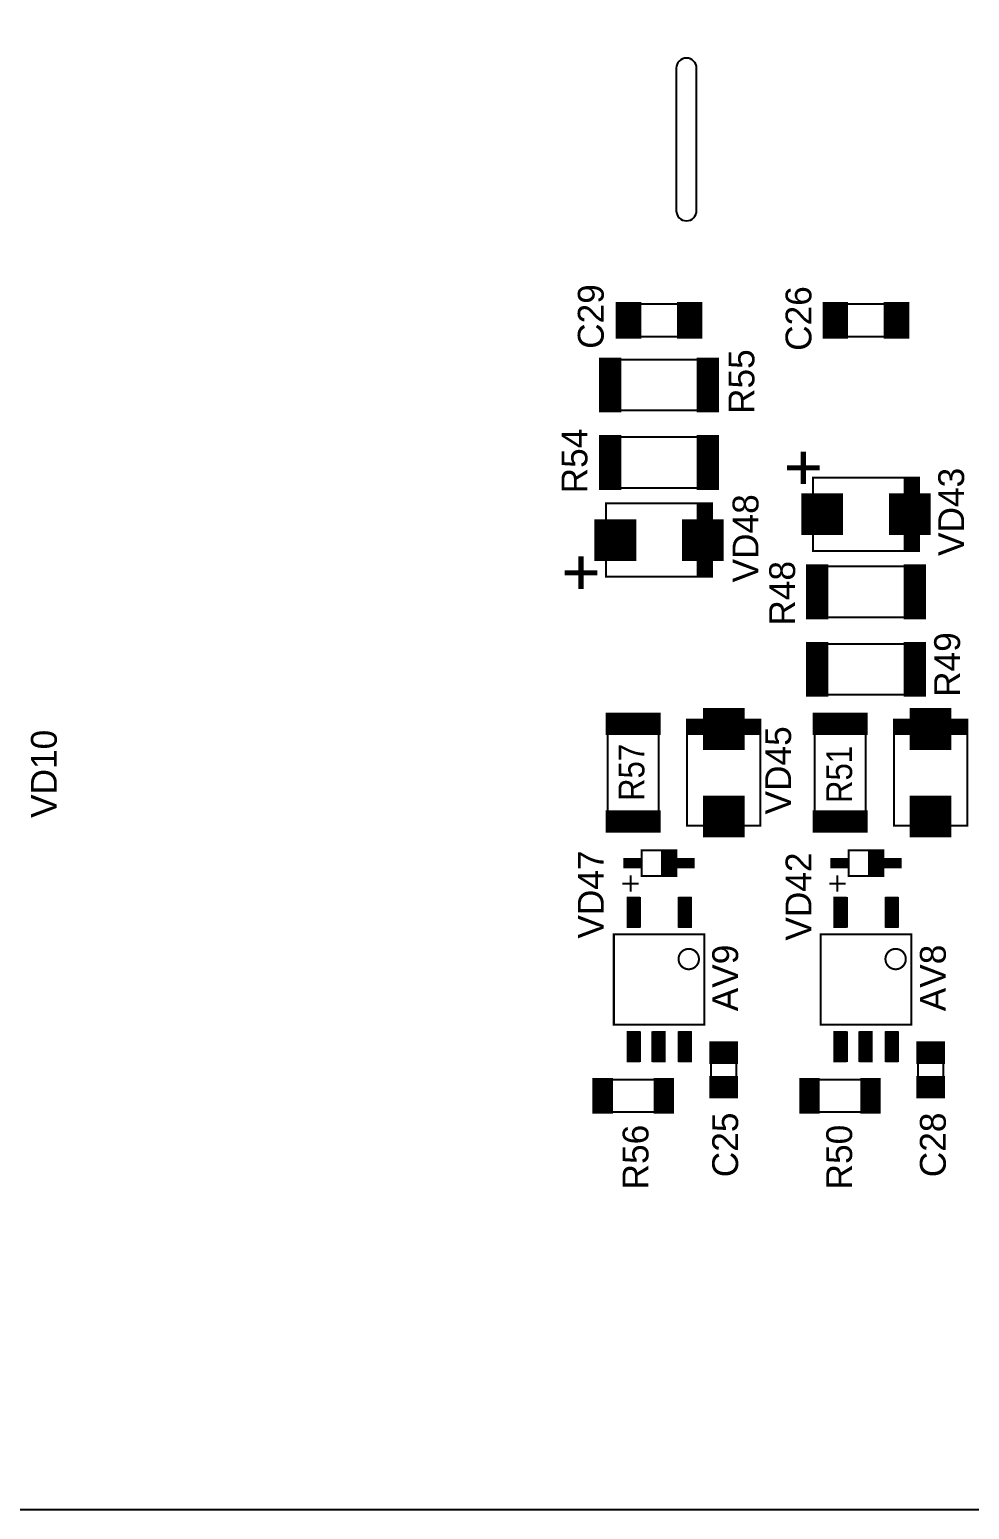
# Model space of a CAD drawing. Extents: x 25 to 880, y 8 to 306.
# Drawn here: x 670 to 727.7, y 131.4 to 222.3 of the extents above; entities that cross this region are included whole.
import ezdxf
from ezdxf.enums import TextEntityAlignment as Align

# ---------------------------------------------------------------- set-up
doc = ezdxf.new("R2010")
doc.units = 0
doc.header["$MEASUREMENT"] = 0
for name, color, linetype in [('BOARD', 7, 'Continuous'), ('BOT', 7, 'Continuous'), ('BOT_ASY', 7, 'Continuous')]:
    doc.layers.add(name, color=color, linetype=linetype)

msp = doc.modelspace()

# ---------------------------------------------------------------- linework, layer by layer
at = {"layer": 'BOARD'}
msp.add_lwpolyline([(541.2, 131.4125), (832.3475, 131.4125), (832.3475, 260), (541.2, 260)], close=True, dxfattribs=at)
msp.add_lwpolyline([(710.9862, 211.1763), (710.9862, 219.9263, 0.414214), (710.3612, 220.5513, 0.414214), (709.7362, 219.9263), (709.7362, 211.1763, 0.414214), (710.3612, 210.5513, 0.414214)], format="xyb", close=True, dxfattribs=at)
at = {"layer": 'BOT', "const_width": 0.125}
for points in [[(706.0875, 203.375), (707.525, 203.375), (707.525, 205.5), (706.0875, 205.5)], [(709.8375, 203.375), (711.275, 203.375), (711.275, 205.5), (709.8375, 205.5)], [(718.7875, 203.375), (720.225, 203.375), (720.225, 205.5), (718.7875, 205.5)], [(722.5375, 203.375), (723.975, 203.375), (723.975, 205.5), (722.5375, 205.5)], [(705.0562, 198.8437), (706.3062, 198.8437), (706.3062, 202.0937), (705.0562, 202.0937)], [(711.0562, 198.8437), (712.3062, 198.8437), (712.3062, 202.0937), (711.0562, 202.0937)], [(705.0562, 194.0813), (706.3062, 194.0813), (706.3062, 197.3313), (705.0562, 197.3313)], [(711.0562, 194.0813), (712.3062, 194.0813), (712.3062, 197.3313), (711.0562, 197.3313)], [(717.475, 191.3125), (719.9125, 191.3125), (719.9125, 193.75), (717.475, 193.75)], [(722.85, 191.3125), (725.2875, 191.3125), (725.2875, 193.75), (722.85, 193.75)], [(704.775, 189.725), (707.2125, 189.725), (707.2125, 192.1625), (704.775, 192.1625)], [(710.15, 189.725), (712.5875, 189.725), (712.5875, 192.1625), (710.15, 192.1625)], [(717.7562, 186.1437), (719.0062, 186.1437), (719.0062, 189.3938), (717.7562, 189.3938)], [(723.7562, 186.1437), (725.0062, 186.1437), (725.0062, 189.3938), (723.7562, 189.3938)], [(717.7562, 181.3812), (719.0062, 181.3812), (719.0062, 184.6312), (717.7562, 184.6312)], [(723.7562, 181.3812), (725.0062, 181.3812), (725.0062, 184.6312), (723.7562, 184.6312)], [(705.4687, 179.0312), (708.7187, 179.0312), (708.7187, 180.2812), (705.4687, 180.2812)], [(711.4312, 178.125), (713.8687, 178.125), (713.8687, 180.5625), (711.4312, 180.5625)], [(718.1687, 179.0312), (721.4187, 179.0312), (721.4187, 180.2812), (718.1687, 180.2812)], [(724.1312, 178.125), (726.5687, 178.125), (726.5687, 180.5625), (724.1312, 180.5625)], [(711.4312, 172.75), (713.8687, 172.75), (713.8687, 175.1875), (711.4312, 175.1875)], [(724.1312, 172.75), (726.5687, 172.75), (726.5687, 175.1875), (724.1312, 175.1875)], [(705.4687, 173.0312), (708.7187, 173.0312), (708.7187, 174.2812), (705.4687, 174.2812)], [(718.1687, 173.0312), (721.4187, 173.0312), (721.4187, 174.2812), (718.1687, 174.2812)], [(706.5562, 170.85), (707.5562, 170.85), (707.5562, 171.35), (706.5562, 171.35)], [(709.8062, 170.85), (710.8062, 170.85), (710.8062, 171.35), (709.8062, 171.35)], [(719.2562, 170.85), (720.2562, 170.85), (720.2562, 171.35), (719.2562, 171.35)], [(722.5062, 170.85), (723.5062, 170.85), (723.5062, 171.35), (722.5062, 171.35)], [(706.75, 167.175), (707.4375, 167.175), (707.4375, 168.9875), (706.75, 168.9875)], [(709.925, 167.175), (710.6125, 167.175), (710.6125, 168.9875), (709.925, 168.9875)], [(719.45, 167.175), (720.1375, 167.175), (720.1375, 168.9875), (719.45, 168.9875)], [(722.625, 167.175), (723.3125, 167.175), (723.3125, 168.9875), (722.625, 168.9875)], [(706.75, 158.925), (707.4375, 158.925), (707.4375, 160.7375), (706.75, 160.7375)], [(708.3375, 158.925), (709.025, 158.925), (709.025, 160.7375), (708.3375, 160.7375)], [(709.925, 158.925), (710.6125, 158.925), (710.6125, 160.7375), (709.925, 160.7375)], [(711.8375, 158.8375), (713.4625, 158.8375), (713.4625, 160.0875), (711.8375, 160.0875)], [(719.45, 158.925), (720.1375, 158.925), (720.1375, 160.7375), (719.45, 160.7375)], [(721.0375, 158.925), (721.725, 158.925), (721.725, 160.7375), (721.0375, 160.7375)], [(722.625, 158.925), (723.3125, 158.925), (723.3125, 160.7375), (722.625, 160.7375)], [(724.5375, 158.8375), (726.1625, 158.8375), (726.1625, 160.0875), (724.5375, 160.0875)], [(704.6562, 155.7812), (705.7812, 155.7812), (705.7812, 157.8437), (704.6562, 157.8437)], [(708.4062, 155.7812), (709.5312, 155.7812), (709.5312, 157.8437), (708.4062, 157.8437)], [(711.8375, 156.7125), (713.4625, 156.7125), (713.4625, 157.9625), (711.8375, 157.9625)], [(717.3562, 155.7812), (718.4812, 155.7812), (718.4812, 157.8437), (717.3562, 157.8437)], [(721.1062, 155.7812), (722.2312, 155.7812), (722.2312, 157.8437), (721.1062, 157.8437)], [(724.5375, 156.7125), (726.1625, 156.7125), (726.1625, 157.9625), (724.5375, 157.9625)]]:
    msp.add_lwpolyline(points, close=True, dxfattribs=at)
for points in [[(706.175, 203.375), (706.175, 205.5)], [(706.3, 203.375), (706.3, 205.5)], [(706.425, 203.375), (706.425, 205.5)], [(706.55, 203.375), (706.55, 205.5)], [(706.675, 203.375), (706.675, 205.5)], [(706.8, 203.375), (706.8, 205.5)], [(706.925, 203.375), (706.925, 205.5)], [(707.05, 203.375), (707.05, 205.5)], [(707.175, 203.375), (707.175, 205.5)], [(707.3, 203.375), (707.3, 205.5)], [(707.425, 203.375), (707.425, 205.5)], [(709.925, 203.375), (709.925, 205.5)], [(710.05, 203.375), (710.05, 205.5)], [(710.175, 203.375), (710.175, 205.5)], [(710.3, 203.375), (710.3, 205.5)], [(710.425, 203.375), (710.425, 205.5)], [(710.55, 203.375), (710.55, 205.5)], [(710.675, 203.375), (710.675, 205.5)], [(710.8, 203.375), (710.8, 205.5)], [(710.925, 203.375), (710.925, 205.5)], [(711.05, 203.375), (711.05, 205.5)], [(711.175, 203.375), (711.175, 205.5)], [(718.8, 203.375), (718.8, 205.5)], [(718.925, 203.375), (718.925, 205.5)], [(719.05, 203.375), (719.05, 205.5)], [(719.175, 203.375), (719.175, 205.5)], [(719.3, 203.375), (719.3, 205.5)], [(719.425, 203.375), (719.425, 205.5)], [(719.55, 203.375), (719.55, 205.5)], [(719.675, 203.375), (719.675, 205.5)], [(719.8, 203.375), (719.8, 205.5)], [(719.925, 203.375), (719.925, 205.5)], [(720.05, 203.375), (720.05, 205.5)], [(720.175, 203.375), (720.175, 205.5)], [(722.55, 203.375), (722.55, 205.5)], [(722.675, 203.375), (722.675, 205.5)], [(722.8, 203.375), (722.8, 205.5)], [(722.925, 203.375), (722.925, 205.5)], [(723.05, 203.375), (723.05, 205.5)], [(723.175, 203.375), (723.175, 205.5)], [(723.3, 203.375), (723.3, 205.5)], [(723.425, 203.375), (723.425, 205.5)], [(723.55, 203.375), (723.55, 205.5)], [(723.675, 203.375), (723.675, 205.5)], [(723.8, 203.375), (723.8, 205.5)], [(723.925, 203.375), (723.925, 205.5)], [(705.175, 198.8437), (705.175, 202.0937)], [(705.3, 198.8437), (705.3, 202.0937)], [(705.425, 198.8437), (705.425, 202.0937)], [(705.55, 198.8437), (705.55, 202.0937)], [(705.675, 198.8437), (705.675, 202.0937)], [(705.8, 198.8437), (705.8, 202.0937)], [(705.925, 198.8437), (705.925, 202.0937)], [(706.05, 198.8437), (706.05, 202.0937)], [(706.175, 198.8437), (706.175, 202.0937)], [(706.3, 198.8437), (706.3, 202.0937)], [(711.175, 198.8437), (711.175, 202.0937)], [(711.3, 198.8437), (711.3, 202.0937)], [(711.425, 198.8437), (711.425, 202.0937)], [(711.55, 198.8437), (711.55, 202.0937)], [(711.675, 198.8437), (711.675, 202.0937)], [(711.8, 198.8437), (711.8, 202.0937)], [(711.925, 198.8437), (711.925, 202.0937)], [(712.05, 198.8437), (712.05, 202.0937)], [(712.175, 198.8437), (712.175, 202.0937)], [(712.3, 198.8437), (712.3, 202.0937)], [(705.175, 194.0813), (705.175, 197.3313)], [(705.3, 194.0813), (705.3, 197.3313)], [(705.425, 194.0813), (705.425, 197.3313)], [(705.55, 194.0813), (705.55, 197.3313)], [(705.675, 194.0813), (705.675, 197.3313)], [(705.8, 194.0813), (705.8, 197.3313)], [(705.925, 194.0813), (705.925, 197.3313)], [(706.05, 194.0813), (706.05, 197.3313)], [(706.175, 194.0813), (706.175, 197.3313)], [(706.3, 194.0813), (706.3, 197.3313)], [(711.175, 194.0813), (711.175, 197.3313)], [(711.3, 194.0813), (711.3, 197.3313)], [(711.425, 194.0813), (711.425, 197.3313)], [(711.55, 194.0813), (711.55, 197.3313)], [(711.675, 194.0813), (711.675, 197.3313)], [(711.8, 194.0813), (711.8, 197.3313)], [(711.925, 194.0813), (711.925, 197.3313)], [(712.05, 194.0813), (712.05, 197.3313)], [(712.175, 194.0813), (712.175, 197.3313)], [(712.3, 194.0813), (712.3, 197.3313)], [(717.55, 191.3125), (717.55, 193.75)], [(717.675, 191.3125), (717.675, 193.75)], [(717.8, 191.3125), (717.8, 193.75)], [(717.925, 191.3125), (717.925, 193.75)], [(718.05, 191.3125), (718.05, 193.75)], [(718.175, 191.3125), (718.175, 193.75)], [(718.3, 191.3125), (718.3, 193.75)], [(718.425, 191.3125), (718.425, 193.75)], [(718.55, 191.3125), (718.55, 193.75)], [(718.675, 191.3125), (718.675, 193.75)], [(718.8, 191.3125), (718.8, 193.75)], [(718.925, 191.3125), (718.925, 193.75)], [(719.05, 191.3125), (719.05, 193.75)], [(719.175, 191.3125), (719.175, 193.75)], [(719.3, 191.3125), (719.3, 193.75)], [(719.425, 191.3125), (719.425, 193.75)], [(719.55, 191.3125), (719.55, 193.75)], [(719.675, 191.3125), (719.675, 193.75)], [(719.8, 191.3125), (719.8, 193.75)], [(722.925, 191.3125), (722.925, 193.75)], [(723.05, 191.3125), (723.05, 193.75)], [(723.175, 191.3125), (723.175, 193.75)], [(723.3, 191.3125), (723.3, 193.75)], [(723.425, 191.3125), (723.425, 193.75)], [(723.55, 191.3125), (723.55, 193.75)], [(723.675, 191.3125), (723.675, 193.75)], [(723.8, 191.3125), (723.8, 193.75)], [(723.925, 191.3125), (723.925, 193.75)], [(724.05, 191.3125), (724.05, 193.75)], [(724.175, 191.3125), (724.175, 193.75)], [(724.3, 191.3125), (724.3, 193.75)], [(724.425, 191.3125), (724.425, 193.75)], [(724.55, 191.3125), (724.55, 193.75)], [(724.675, 191.3125), (724.675, 193.75)], [(724.8, 191.3125), (724.8, 193.75)], [(724.925, 191.3125), (724.925, 193.75)], [(725.05, 191.3125), (725.05, 193.75)], [(725.175, 191.3125), (725.175, 193.75)], [(704.8, 189.725), (704.8, 192.1625)], [(704.925, 189.725), (704.925, 192.1625)], [(705.05, 189.725), (705.05, 192.1625)], [(705.175, 189.725), (705.175, 192.1625)], [(705.3, 189.725), (705.3, 192.1625)], [(705.425, 189.725), (705.425, 192.1625)], [(705.55, 189.725), (705.55, 192.1625)], [(705.675, 189.725), (705.675, 192.1625)], [(705.8, 189.725), (705.8, 192.1625)], [(705.925, 189.725), (705.925, 192.1625)], [(706.05, 189.725), (706.05, 192.1625)], [(706.175, 189.725), (706.175, 192.1625)], [(706.3, 189.725), (706.3, 192.1625)], [(706.425, 189.725), (706.425, 192.1625)], [(706.55, 189.725), (706.55, 192.1625)], [(706.675, 189.725), (706.675, 192.1625)], [(706.8, 189.725), (706.8, 192.1625)], [(706.925, 189.725), (706.925, 192.1625)], [(707.05, 189.725), (707.05, 192.1625)], [(707.175, 189.725), (707.175, 192.1625)], [(710.175, 189.725), (710.175, 192.1625)], [(710.3, 189.725), (710.3, 192.1625)], [(710.425, 189.725), (710.425, 192.1625)], [(710.55, 189.725), (710.55, 192.1625)], [(710.675, 189.725), (710.675, 192.1625)], [(710.8, 189.725), (710.8, 192.1625)], [(710.925, 189.725), (710.925, 192.1625)], [(711.05, 189.725), (711.05, 192.1625)], [(711.175, 189.725), (711.175, 192.1625)], [(711.3, 189.725), (711.3, 192.1625)], [(711.425, 189.725), (711.425, 192.1625)], [(711.55, 189.725), (711.55, 192.1625)], [(711.675, 189.725), (711.675, 192.1625)], [(711.8, 189.725), (711.8, 192.1625)], [(711.925, 189.725), (711.925, 192.1625)], [(712.05, 189.725), (712.05, 192.1625)], [(712.175, 189.725), (712.175, 192.1625)], [(712.3, 189.725), (712.3, 192.1625)], [(712.425, 189.725), (712.425, 192.1625)], [(712.55, 189.725), (712.55, 192.1625)], [(717.8, 186.1437), (717.8, 189.3938)], [(717.925, 186.1437), (717.925, 189.3938)], [(718.05, 186.1437), (718.05, 189.3938)], [(718.175, 186.1437), (718.175, 189.3938)], [(718.3, 186.1437), (718.3, 189.3938)], [(718.425, 186.1437), (718.425, 189.3938)], [(718.55, 186.1437), (718.55, 189.3938)], [(718.675, 186.1437), (718.675, 189.3938)], [(718.8, 186.1437), (718.8, 189.3938)], [(718.925, 186.1437), (718.925, 189.3938)], [(723.8, 186.1437), (723.8, 189.3938)], [(723.925, 186.1437), (723.925, 189.3938)], [(724.05, 186.1437), (724.05, 189.3938)], [(724.175, 186.1437), (724.175, 189.3938)], [(724.3, 186.1437), (724.3, 189.3938)], [(724.425, 186.1437), (724.425, 189.3938)], [(724.55, 186.1437), (724.55, 189.3938)], [(724.675, 186.1437), (724.675, 189.3938)], [(724.8, 186.1437), (724.8, 189.3938)], [(724.925, 186.1437), (724.925, 189.3938)], [(717.8, 181.3812), (717.8, 184.6312)], [(717.925, 181.3812), (717.925, 184.6312)], [(718.05, 181.3812), (718.05, 184.6312)], [(718.175, 181.3812), (718.175, 184.6312)], [(718.3, 181.3812), (718.3, 184.6312)], [(718.425, 181.3812), (718.425, 184.6312)], [(718.55, 181.3812), (718.55, 184.6312)], [(718.675, 181.3812), (718.675, 184.6312)], [(718.8, 181.3812), (718.8, 184.6312)], [(718.925, 181.3812), (718.925, 184.6312)], [(723.8, 181.3812), (723.8, 184.6312)], [(723.925, 181.3812), (723.925, 184.6312)], [(724.05, 181.3812), (724.05, 184.6312)], [(724.175, 181.3812), (724.175, 184.6312)], [(724.3, 181.3812), (724.3, 184.6312)], [(724.425, 181.3812), (724.425, 184.6312)], [(724.55, 181.3812), (724.55, 184.6312)], [(724.675, 181.3812), (724.675, 184.6312)], [(724.8, 181.3812), (724.8, 184.6312)], [(724.925, 181.3812), (724.925, 184.6312)], [(705.55, 179.0312), (705.55, 180.2812)], [(705.675, 179.0312), (705.675, 180.2812)], [(705.8, 179.0312), (705.8, 180.2812)], [(705.925, 179.0312), (705.925, 180.2812)], [(706.05, 179.0312), (706.05, 180.2812)], [(706.175, 179.0312), (706.175, 180.2812)], [(706.3, 179.0312), (706.3, 180.2812)], [(706.425, 179.0312), (706.425, 180.2812)], [(706.55, 179.0312), (706.55, 180.2812)], [(706.675, 179.0312), (706.675, 180.2812)], [(706.8, 179.0312), (706.8, 180.2812)], [(706.925, 179.0312), (706.925, 180.2812)], [(707.05, 179.0312), (707.05, 180.2812)], [(707.175, 179.0312), (707.175, 180.2812)], [(707.3, 179.0312), (707.3, 180.2812)], [(707.425, 179.0312), (707.425, 180.2812)], [(707.55, 179.0312), (707.55, 180.2812)], [(707.675, 179.0312), (707.675, 180.2812)], [(707.8, 179.0312), (707.8, 180.2812)], [(707.925, 179.0312), (707.925, 180.2812)], [(708.05, 179.0312), (708.05, 180.2812)], [(708.175, 179.0312), (708.175, 180.2812)], [(708.3, 179.0312), (708.3, 180.2812)], [(708.425, 179.0312), (708.425, 180.2812)], [(708.55, 179.0312), (708.55, 180.2812)], [(708.675, 179.0312), (708.675, 180.2812)], [(711.55, 178.125), (711.55, 180.5625)], [(711.675, 178.125), (711.675, 180.5625)], [(711.8, 178.125), (711.8, 180.5625)], [(711.925, 178.125), (711.925, 180.5625)], [(712.05, 178.125), (712.05, 180.5625)], [(712.175, 178.125), (712.175, 180.5625)], [(712.3, 178.125), (712.3, 180.5625)], [(712.425, 178.125), (712.425, 180.5625)], [(712.55, 178.125), (712.55, 180.5625)], [(712.675, 178.125), (712.675, 180.5625)], [(712.8, 178.125), (712.8, 180.5625)], [(712.925, 178.125), (712.925, 180.5625)], [(713.05, 178.125), (713.05, 180.5625)], [(713.175, 178.125), (713.175, 180.5625)], [(713.3, 178.125), (713.3, 180.5625)], [(713.425, 178.125), (713.425, 180.5625)], [(713.55, 178.125), (713.55, 180.5625)], [(713.675, 178.125), (713.675, 180.5625)], [(713.8, 178.125), (713.8, 180.5625)], [(718.175, 179.0312), (718.175, 180.2812)], [(718.3, 179.0312), (718.3, 180.2812)], [(718.425, 179.0312), (718.425, 180.2812)], [(718.55, 179.0312), (718.55, 180.2812)], [(718.675, 179.0312), (718.675, 180.2812)], [(718.8, 179.0312), (718.8, 180.2812)], [(718.925, 179.0312), (718.925, 180.2812)], [(719.05, 179.0312), (719.05, 180.2812)], [(719.175, 179.0312), (719.175, 180.2812)], [(719.3, 179.0312), (719.3, 180.2812)], [(719.425, 179.0312), (719.425, 180.2812)], [(719.55, 179.0312), (719.55, 180.2812)], [(719.675, 179.0312), (719.675, 180.2812)], [(719.8, 179.0312), (719.8, 180.2812)], [(719.925, 179.0312), (719.925, 180.2812)], [(720.05, 179.0312), (720.05, 180.2812)], [(720.175, 179.0312), (720.175, 180.2812)], [(720.3, 179.0312), (720.3, 180.2812)], [(720.425, 179.0312), (720.425, 180.2812)], [(720.55, 179.0312), (720.55, 180.2812)], [(720.675, 179.0312), (720.675, 180.2812)], [(720.8, 179.0312), (720.8, 180.2812)], [(720.925, 179.0312), (720.925, 180.2812)], [(721.05, 179.0312), (721.05, 180.2812)], [(721.175, 179.0312), (721.175, 180.2812)], [(721.3, 179.0312), (721.3, 180.2812)], [(724.175, 178.125), (724.175, 180.5625)], [(724.3, 178.125), (724.3, 180.5625)], [(724.425, 178.125), (724.425, 180.5625)], [(724.55, 178.125), (724.55, 180.5625)], [(724.675, 178.125), (724.675, 180.5625)], [(724.8, 178.125), (724.8, 180.5625)], [(724.925, 178.125), (724.925, 180.5625)], [(725.05, 178.125), (725.05, 180.5625)], [(725.175, 178.125), (725.175, 180.5625)], [(725.3, 178.125), (725.3, 180.5625)], [(725.425, 178.125), (725.425, 180.5625)], [(725.55, 178.125), (725.55, 180.5625)], [(725.675, 178.125), (725.675, 180.5625)], [(725.8, 178.125), (725.8, 180.5625)], [(725.925, 178.125), (725.925, 180.5625)], [(726.05, 178.125), (726.05, 180.5625)], [(726.175, 178.125), (726.175, 180.5625)], [(726.3, 178.125), (726.3, 180.5625)], [(726.425, 178.125), (726.425, 180.5625)], [(726.55, 178.125), (726.55, 180.5625)], [(711.55, 172.75), (711.55, 175.1875)], [(711.675, 172.75), (711.675, 175.1875)], [(711.8, 172.75), (711.8, 175.1875)], [(711.925, 172.75), (711.925, 175.1875)], [(712.05, 172.75), (712.05, 175.1875)], [(712.175, 172.75), (712.175, 175.1875)], [(712.3, 172.75), (712.3, 175.1875)], [(712.425, 172.75), (712.425, 175.1875)], [(712.55, 172.75), (712.55, 175.1875)], [(712.675, 172.75), (712.675, 175.1875)], [(712.8, 172.75), (712.8, 175.1875)], [(712.925, 172.75), (712.925, 175.1875)], [(713.05, 172.75), (713.05, 175.1875)], [(713.175, 172.75), (713.175, 175.1875)], [(713.3, 172.75), (713.3, 175.1875)], [(713.425, 172.75), (713.425, 175.1875)], [(713.55, 172.75), (713.55, 175.1875)], [(713.675, 172.75), (713.675, 175.1875)], [(713.8, 172.75), (713.8, 175.1875)], [(724.175, 172.75), (724.175, 175.1875)], [(724.3, 172.75), (724.3, 175.1875)], [(724.425, 172.75), (724.425, 175.1875)], [(724.55, 172.75), (724.55, 175.1875)], [(724.675, 172.75), (724.675, 175.1875)], [(724.8, 172.75), (724.8, 175.1875)], [(724.925, 172.75), (724.925, 175.1875)], [(725.05, 172.75), (725.05, 175.1875)], [(725.175, 172.75), (725.175, 175.1875)], [(725.3, 172.75), (725.3, 175.1875)], [(725.425, 172.75), (725.425, 175.1875)], [(725.55, 172.75), (725.55, 175.1875)], [(725.675, 172.75), (725.675, 175.1875)], [(725.8, 172.75), (725.8, 175.1875)], [(725.925, 172.75), (725.925, 175.1875)], [(726.05, 172.75), (726.05, 175.1875)], [(726.175, 172.75), (726.175, 175.1875)], [(726.3, 172.75), (726.3, 175.1875)], [(726.425, 172.75), (726.425, 175.1875)], [(726.55, 172.75), (726.55, 175.1875)], [(705.55, 173.0312), (705.55, 174.2812)], [(705.675, 173.0312), (705.675, 174.2812)], [(705.8, 173.0312), (705.8, 174.2812)], [(705.925, 173.0312), (705.925, 174.2812)], [(706.05, 173.0312), (706.05, 174.2812)], [(706.175, 173.0312), (706.175, 174.2812)], [(706.3, 173.0312), (706.3, 174.2812)], [(706.425, 173.0312), (706.425, 174.2812)], [(706.55, 173.0312), (706.55, 174.2812)], [(706.675, 173.0312), (706.675, 174.2812)], [(706.8, 173.0312), (706.8, 174.2812)], [(706.925, 173.0312), (706.925, 174.2812)], [(707.05, 173.0312), (707.05, 174.2812)], [(707.175, 173.0312), (707.175, 174.2812)], [(707.3, 173.0312), (707.3, 174.2812)], [(707.425, 173.0312), (707.425, 174.2812)], [(707.55, 173.0312), (707.55, 174.2812)], [(707.675, 173.0312), (707.675, 174.2812)], [(707.8, 173.0312), (707.8, 174.2812)], [(707.925, 173.0312), (707.925, 174.2812)], [(708.05, 173.0312), (708.05, 174.2812)], [(708.175, 173.0312), (708.175, 174.2812)], [(708.3, 173.0312), (708.3, 174.2812)], [(708.425, 173.0312), (708.425, 174.2812)], [(708.55, 173.0312), (708.55, 174.2812)], [(708.675, 173.0312), (708.675, 174.2812)], [(718.175, 173.0312), (718.175, 174.2812)], [(718.3, 173.0312), (718.3, 174.2812)], [(718.425, 173.0312), (718.425, 174.2812)], [(718.55, 173.0312), (718.55, 174.2812)], [(718.675, 173.0312), (718.675, 174.2812)], [(718.8, 173.0312), (718.8, 174.2812)], [(718.925, 173.0312), (718.925, 174.2812)], [(719.05, 173.0312), (719.05, 174.2812)], [(719.175, 173.0312), (719.175, 174.2812)], [(719.3, 173.0312), (719.3, 174.2812)], [(719.425, 173.0312), (719.425, 174.2812)], [(719.55, 173.0312), (719.55, 174.2812)], [(719.675, 173.0312), (719.675, 174.2812)], [(719.8, 173.0312), (719.8, 174.2812)], [(719.925, 173.0312), (719.925, 174.2812)], [(720.05, 173.0312), (720.05, 174.2812)], [(720.175, 173.0312), (720.175, 174.2812)], [(720.3, 173.0312), (720.3, 174.2812)], [(720.425, 173.0312), (720.425, 174.2812)], [(720.55, 173.0312), (720.55, 174.2812)], [(720.675, 173.0312), (720.675, 174.2812)], [(720.8, 173.0312), (720.8, 174.2812)], [(720.925, 173.0312), (720.925, 174.2812)], [(721.05, 173.0312), (721.05, 174.2812)], [(721.175, 173.0312), (721.175, 174.2812)], [(721.3, 173.0312), (721.3, 174.2812)], [(706.675, 170.85), (706.675, 171.35)], [(706.8, 170.85), (706.8, 171.35)], [(706.925, 170.85), (706.925, 171.35)], [(707.05, 170.85), (707.05, 171.35)], [(707.175, 170.85), (707.175, 171.35)], [(707.3, 170.85), (707.3, 171.35)], [(707.425, 170.85), (707.425, 171.35)], [(707.55, 170.85), (707.55, 171.35)], [(709.925, 170.85), (709.925, 171.35)], [(710.05, 170.85), (710.05, 171.35)], [(710.175, 170.85), (710.175, 171.35)], [(710.3, 170.85), (710.3, 171.35)], [(710.425, 170.85), (710.425, 171.35)], [(710.55, 170.85), (710.55, 171.35)], [(710.675, 170.85), (710.675, 171.35)], [(710.8, 170.85), (710.8, 171.35)], [(719.3, 170.85), (719.3, 171.35)], [(719.425, 170.85), (719.425, 171.35)], [(719.55, 170.85), (719.55, 171.35)], [(719.675, 170.85), (719.675, 171.35)], [(719.8, 170.85), (719.8, 171.35)], [(719.925, 170.85), (719.925, 171.35)], [(720.05, 170.85), (720.05, 171.35)], [(720.175, 170.85), (720.175, 171.35)], [(722.55, 170.85), (722.55, 171.35)], [(722.675, 170.85), (722.675, 171.35)], [(722.8, 170.85), (722.8, 171.35)], [(722.925, 170.85), (722.925, 171.35)], [(723.05, 170.85), (723.05, 171.35)], [(723.175, 170.85), (723.175, 171.35)], [(723.3, 170.85), (723.3, 171.35)], [(723.425, 170.85), (723.425, 171.35)], [(706.8, 167.175), (706.8, 168.9875)], [(706.925, 167.175), (706.925, 168.9875)], [(707.05, 167.175), (707.05, 168.9875)], [(707.175, 167.175), (707.175, 168.9875)], [(707.3, 167.175), (707.3, 168.9875)], [(707.425, 167.175), (707.425, 168.9875)], [(709.925, 167.175), (709.925, 168.9875)], [(710.05, 167.175), (710.05, 168.9875)], [(710.175, 167.175), (710.175, 168.9875)], [(710.3, 167.175), (710.3, 168.9875)], [(710.425, 167.175), (710.425, 168.9875)], [(710.55, 167.175), (710.55, 168.9875)], [(719.55, 167.175), (719.55, 168.9875)], [(719.675, 167.175), (719.675, 168.9875)], [(719.8, 167.175), (719.8, 168.9875)], [(719.925, 167.175), (719.925, 168.9875)], [(720.05, 167.175), (720.05, 168.9875)], [(722.675, 167.175), (722.675, 168.9875)], [(722.8, 167.175), (722.8, 168.9875)], [(722.925, 167.175), (722.925, 168.9875)], [(723.05, 167.175), (723.05, 168.9875)], [(723.175, 167.175), (723.175, 168.9875)], [(723.3, 167.175), (723.3, 168.9875)], [(706.8, 158.925), (706.8, 160.7375)], [(706.925, 158.925), (706.925, 160.7375)], [(707.05, 158.925), (707.05, 160.7375)], [(707.175, 158.925), (707.175, 160.7375)], [(707.3, 158.925), (707.3, 160.7375)], [(707.425, 158.925), (707.425, 160.7375)], [(708.425, 158.925), (708.425, 160.7375)], [(708.55, 158.925), (708.55, 160.7375)], [(708.675, 158.925), (708.675, 160.7375)], [(708.8, 158.925), (708.8, 160.7375)], [(708.925, 158.925), (708.925, 160.7375)], [(709.925, 158.925), (709.925, 160.7375)], [(710.05, 158.925), (710.05, 160.7375)], [(710.175, 158.925), (710.175, 160.7375)], [(710.3, 158.925), (710.3, 160.7375)], [(710.425, 158.925), (710.425, 160.7375)], [(710.55, 158.925), (710.55, 160.7375)], [(711.925, 158.8375), (711.925, 160.0875)], [(712.05, 158.8375), (712.05, 160.0875)], [(712.175, 158.8375), (712.175, 160.0875)], [(712.3, 158.8375), (712.3, 160.0875)], [(712.425, 158.8375), (712.425, 160.0875)], [(712.55, 158.8375), (712.55, 160.0875)], [(712.675, 158.8375), (712.675, 160.0875)], [(712.8, 158.8375), (712.8, 160.0875)], [(712.925, 158.8375), (712.925, 160.0875)], [(713.05, 158.8375), (713.05, 160.0875)], [(713.175, 158.8375), (713.175, 160.0875)], [(713.3, 158.8375), (713.3, 160.0875)], [(713.425, 158.8375), (713.425, 160.0875)], [(719.55, 158.925), (719.55, 160.7375)], [(719.675, 158.925), (719.675, 160.7375)], [(719.8, 158.925), (719.8, 160.7375)], [(719.925, 158.925), (719.925, 160.7375)], [(720.05, 158.925), (720.05, 160.7375)], [(721.05, 158.925), (721.05, 160.7375)], [(721.175, 158.925), (721.175, 160.7375)], [(721.3, 158.925), (721.3, 160.7375)], [(721.425, 158.925), (721.425, 160.7375)], [(721.55, 158.925), (721.55, 160.7375)], [(721.675, 158.925), (721.675, 160.7375)], [(722.675, 158.925), (722.675, 160.7375)], [(722.8, 158.925), (722.8, 160.7375)], [(722.925, 158.925), (722.925, 160.7375)], [(723.05, 158.925), (723.05, 160.7375)], [(723.175, 158.925), (723.175, 160.7375)], [(723.3, 158.925), (723.3, 160.7375)], [(724.55, 158.8375), (724.55, 160.0875)], [(724.675, 158.8375), (724.675, 160.0875)], [(724.8, 158.8375), (724.8, 160.0875)], [(724.925, 158.8375), (724.925, 160.0875)], [(725.05, 158.8375), (725.05, 160.0875)], [(725.175, 158.8375), (725.175, 160.0875)], [(725.3, 158.8375), (725.3, 160.0875)], [(725.425, 158.8375), (725.425, 160.0875)], [(725.55, 158.8375), (725.55, 160.0875)], [(725.675, 158.8375), (725.675, 160.0875)], [(725.8, 158.8375), (725.8, 160.0875)], [(725.925, 158.8375), (725.925, 160.0875)], [(726.05, 158.8375), (726.05, 160.0875)], [(704.675, 155.7812), (704.675, 157.8437)], [(704.8, 155.7812), (704.8, 157.8437)], [(704.925, 155.7812), (704.925, 157.8437)], [(705.05, 155.7812), (705.05, 157.8437)], [(705.175, 155.7812), (705.175, 157.8437)], [(705.3, 155.7812), (705.3, 157.8437)], [(705.425, 155.7812), (705.425, 157.8437)], [(705.55, 155.7812), (705.55, 157.8437)], [(705.675, 155.7812), (705.675, 157.8437)], [(708.425, 155.7812), (708.425, 157.8437)], [(708.55, 155.7812), (708.55, 157.8437)], [(708.675, 155.7812), (708.675, 157.8437)], [(708.8, 155.7812), (708.8, 157.8437)], [(708.925, 155.7812), (708.925, 157.8437)], [(709.05, 155.7812), (709.05, 157.8437)], [(709.175, 155.7812), (709.175, 157.8437)], [(709.3, 155.7812), (709.3, 157.8437)], [(709.425, 155.7812), (709.425, 157.8437)], [(711.925, 156.7125), (711.925, 157.9625)], [(712.05, 156.7125), (712.05, 157.9625)], [(712.175, 156.7125), (712.175, 157.9625)], [(712.3, 156.7125), (712.3, 157.9625)], [(712.425, 156.7125), (712.425, 157.9625)], [(712.55, 156.7125), (712.55, 157.9625)], [(712.675, 156.7125), (712.675, 157.9625)], [(712.8, 156.7125), (712.8, 157.9625)], [(712.925, 156.7125), (712.925, 157.9625)], [(713.05, 156.7125), (713.05, 157.9625)], [(713.175, 156.7125), (713.175, 157.9625)], [(713.3, 156.7125), (713.3, 157.9625)], [(713.425, 156.7125), (713.425, 157.9625)], [(717.425, 155.7812), (717.425, 157.8437)], [(717.55, 155.7812), (717.55, 157.8437)], [(717.675, 155.7812), (717.675, 157.8437)], [(717.8, 155.7812), (717.8, 157.8437)], [(717.925, 155.7812), (717.925, 157.8437)], [(718.05, 155.7812), (718.05, 157.8437)], [(718.175, 155.7812), (718.175, 157.8437)], [(718.3, 155.7812), (718.3, 157.8437)], [(718.425, 155.7812), (718.425, 157.8437)], [(721.175, 155.7812), (721.175, 157.8437)], [(721.3, 155.7812), (721.3, 157.8437)], [(721.425, 155.7812), (721.425, 157.8437)], [(721.55, 155.7812), (721.55, 157.8437)], [(721.675, 155.7812), (721.675, 157.8437)], [(721.8, 155.7812), (721.8, 157.8437)], [(721.925, 155.7812), (721.925, 157.8437)], [(722.05, 155.7812), (722.05, 157.8437)], [(722.175, 155.7812), (722.175, 157.8437)], [(724.55, 156.7125), (724.55, 157.9625)], [(724.675, 156.7125), (724.675, 157.9625)], [(724.8, 156.7125), (724.8, 157.9625)], [(724.925, 156.7125), (724.925, 157.9625)], [(725.05, 156.7125), (725.05, 157.9625)], [(725.175, 156.7125), (725.175, 157.9625)], [(725.3, 156.7125), (725.3, 157.9625)], [(725.425, 156.7125), (725.425, 157.9625)], [(725.55, 156.7125), (725.55, 157.9625)], [(725.675, 156.7125), (725.675, 157.9625)], [(725.8, 156.7125), (725.8, 157.9625)], [(725.925, 156.7125), (725.925, 157.9625)], [(726.05, 156.7125), (726.05, 157.9625)]]:
    msp.add_lwpolyline(points, dxfattribs=at)
at = {"layer": 'BOT_ASY', "const_width": 0.125}
for points in [[(710.6812, 205.4375), (710.6812, 203.4375), (706.6812, 203.4375), (706.6812, 205.4375)], [(723.3812, 205.4375), (723.3812, 203.4375), (719.3812, 203.4375), (719.3812, 205.4375)], [(705.5562, 198.9062), (705.5562, 202.0312), (711.8062, 202.0312), (711.8062, 198.9062)], [(705.5562, 194.1438), (705.5562, 197.2688), (711.8062, 197.2688), (711.8062, 194.1438)], [(724.6312, 194.7837), (724.6312, 190.2787), (718.1312, 190.2787), (718.1312, 194.7837)], [(711.9312, 193.1962), (711.9312, 188.6912), (705.4312, 188.6912), (705.4312, 193.1962)], [(718.2562, 186.2062), (718.2562, 189.3312), (724.5062, 189.3312), (724.5062, 186.2062)], [(718.2562, 181.4437), (718.2562, 184.5687), (724.5062, 184.5687), (724.5062, 181.4437)], [(710.3975, 179.9062), (714.9025, 179.9062), (714.9025, 173.4062), (710.3975, 173.4062)], [(723.0975, 179.9062), (727.6025, 179.9062), (727.6025, 173.4062), (723.0975, 173.4062)], [(708.6562, 173.5312), (705.5312, 173.5312), (705.5312, 179.7812), (708.6562, 179.7812)], [(721.3562, 173.5312), (718.2312, 173.5312), (718.2312, 179.7812), (721.3562, 179.7812)], [(709.7437, 171.8812), (709.7437, 170.3187), (707.6187, 170.3187), (707.6187, 171.8812)], [(722.4437, 171.8812), (722.4437, 170.3187), (720.3187, 170.3187), (720.3187, 171.8812)], [(707.5187, 168.9562), (707.5187, 167.2063), (706.7687, 167.2063), (706.7687, 168.9562)], [(710.6437, 168.9562), (710.6437, 167.2063), (709.8937, 167.2063), (709.8937, 168.9562)], [(720.2187, 168.9562), (720.2187, 167.2063), (719.4687, 167.2063), (719.4687, 168.9562)], [(723.3437, 168.9562), (723.3437, 167.2063), (722.5937, 167.2063), (722.5937, 168.9562)], [(711.4587, 166.7337), (711.4587, 161.1787), (705.9037, 161.1787), (705.9037, 166.7337)], [(724.1587, 166.7337), (724.1587, 161.1787), (718.6037, 161.1787), (718.6037, 166.7337)], [(707.5187, 160.7063), (707.5187, 158.9562), (706.7687, 158.9562), (706.7687, 160.7063)], [(709.0187, 160.7063), (709.0187, 158.9562), (708.2687, 158.9562), (708.2687, 160.7063)], [(710.6437, 160.7063), (710.6437, 158.9562), (709.8937, 158.9562), (709.8937, 160.7063)], [(720.2187, 160.7063), (720.2187, 158.9562), (719.4687, 158.9562), (719.4687, 160.7063)], [(721.7187, 160.7063), (721.7187, 158.9562), (720.9687, 158.9562), (720.9687, 160.7063)], [(723.3437, 160.7063), (723.3437, 158.9562), (722.5937, 158.9562), (722.5937, 160.7063)], [(711.8687, 159.65), (713.4312, 159.65), (713.4312, 157.15), (711.8687, 157.15)], [(724.5687, 159.65), (726.1312, 159.65), (726.1312, 157.15), (724.5687, 157.15)], [(705.1562, 155.8125), (705.1562, 157.8125), (709.0312, 157.8125), (709.0312, 155.8125)], [(717.8562, 155.8125), (717.8562, 157.8125), (721.7312, 157.8125), (721.7312, 155.8125)]]:
    msp.add_lwpolyline(points, close=True, dxfattribs=at)
at = {"layer": 'BOT_ASY'}
for points, const_width in [([(717.5386, 196.3799), (717.5386, 194.3799)], 0.3125), ([(718.5386, 195.3799), (716.5386, 195.3799)], 0.3125), ([(723.7562, 194.7837), (723.7562, 190.2787)], 0.125), ([(723.8812, 194.7837), (723.8812, 190.2787)], 0.125), ([(724.0062, 194.7837), (724.0062, 190.2787)], 0.125), ([(724.1312, 194.7837), (724.1312, 190.2787)], 0.125), ([(724.2562, 194.7837), (724.2562, 190.2787)], 0.125), ([(724.3812, 194.7837), (724.3812, 190.2787)], 0.125), ([(724.5062, 194.7837), (724.5062, 190.2787)], 0.125), ([(711.0562, 193.1962), (711.0562, 188.6912)], 0.125), ([(711.1812, 193.1962), (711.1812, 188.6912)], 0.125), ([(711.3062, 193.1962), (711.3062, 188.6912)], 0.125), ([(711.4312, 193.1962), (711.4312, 188.6912)], 0.125), ([(711.5562, 193.1962), (711.5562, 188.6912)], 0.125), ([(711.6812, 193.1962), (711.6812, 188.6912)], 0.125), ([(711.8062, 193.1962), (711.8062, 188.6912)], 0.125), ([(703.8878, 189.9381), (703.8878, 187.9381)], 0.3125), ([(704.8878, 188.9381), (702.8878, 188.9381)], 0.3125), ([(710.3975, 179.7812), (714.9025, 179.7812)], 0.125), ([(710.3975, 179.6562), (714.9025, 179.6562)], 0.125), ([(710.3975, 179.5312), (714.9025, 179.5312)], 0.125), ([(710.3975, 179.4062), (714.9025, 179.4062)], 0.125), ([(710.3975, 179.2812), (714.9025, 179.2812)], 0.125), ([(710.3975, 179.1562), (714.9025, 179.1562)], 0.125), ([(710.3975, 179.0312), (714.9025, 179.0312)], 0.125), ([(723.0975, 179.7812), (727.6025, 179.7812)], 0.125), ([(723.0975, 179.6562), (727.6025, 179.6562)], 0.125), ([(723.0975, 179.5312), (727.6025, 179.5312)], 0.125), ([(723.0975, 179.4062), (727.6025, 179.4062)], 0.125), ([(723.0975, 179.2812), (727.6025, 179.2812)], 0.125), ([(723.0975, 179.1562), (727.6025, 179.1562)], 0.125), ([(723.0975, 179.0312), (727.6025, 179.0312)], 0.125), ([(708.8687, 171.8812), (708.8687, 170.3187)], 0.125), ([(708.9937, 171.8812), (708.9937, 170.3187)], 0.125), ([(709.1187, 171.8812), (709.1187, 170.3187)], 0.125), ([(709.2437, 171.8812), (709.2437, 170.3187)], 0.125), ([(709.3687, 171.8812), (709.3687, 170.3187)], 0.125), ([(709.4937, 171.8812), (709.4937, 170.3187)], 0.125), ([(709.6187, 171.8812), (709.6187, 170.3187)], 0.125), ([(721.5687, 171.8812), (721.5687, 170.3187)], 0.125), ([(721.6937, 171.8812), (721.6937, 170.3187)], 0.125), ([(721.8187, 171.8812), (721.8187, 170.3187)], 0.125), ([(721.9437, 171.8812), (721.9437, 170.3187)], 0.125), ([(722.0687, 171.8812), (722.0687, 170.3187)], 0.125), ([(722.1937, 171.8812), (722.1937, 170.3187)], 0.125), ([(722.3187, 171.8812), (722.3187, 170.3187)], 0.125), ([(707.3062, 170.85), (706.8062, 170.85)], 0.125), ([(710.5562, 170.85), (710.0562, 170.85)], 0.125), ([(720.0062, 170.85), (719.5062, 170.85)], 0.125), ([(723.2562, 170.85), (722.7562, 170.85)], 0.125), ([(706.9312, 169.35), (706.9312, 170.35)], 0.125), ([(719.6312, 169.35), (719.6312, 170.35)], 0.125), ([(706.4312, 169.85), (707.4312, 169.85)], 0.125), ([(719.1312, 169.85), (720.1312, 169.85)], 0.125)]:
    msp.add_lwpolyline(points, dxfattribs=dict(at, const_width=const_width))
at = {"layer": 'BOT_ASY', "const_width": 0.125}
for points in [[(706.8062, 170.85, -1), (706.8062, 171.35), (707.3062, 171.35)], [(707.3062, 171.35, -1), (707.3062, 170.85)], [(710.0562, 170.85, -1), (710.0562, 171.35), (710.5562, 171.35)], [(710.5562, 171.35, -1), (710.5562, 170.85)], [(719.5062, 170.85, -1), (719.5062, 171.35), (720.0062, 171.35)], [(720.0062, 171.35, -1), (720.0062, 170.85)], [(722.7562, 170.85, -1), (722.7562, 171.35), (723.2562, 171.35)], [(723.2562, 171.35, -1), (723.2562, 170.85)]]:
    msp.add_lwpolyline(points, format="xyb", dxfattribs=at)
for points in [[(710.5025, 165.8375, -1), (710.5037, 164.5875, -1)], [(723.2025, 165.8375, -1), (723.2037, 164.5875, -1)]]:
    msp.add_lwpolyline(points, format="xyb", close=True, dxfattribs=at)

# ---------------------------------------------------------------- texts
at = {"layer": 'BOT_ASY'}
for s, width, p in [('C29', 1.019685, (705.2824, 204.6764)), ('C26', 1.019685, (718.0324, 204.5514)), ('R55', 1.019685, (714.5311, 200.6751)), ('R54', 1.019685, (704.2811, 195.8001)), ('VD43', 1.019685, (727.4074, 192.6764)), ('VD48', 1.019685, (714.7811, 191.0514)), ('R48', 1.019685, (717.0311, 187.6751)), ('R49', 1.019685, (727.1561, 183.3001)), ('VD10', 1.019685, (671.7089, 176.5875)), ('VD45', 1.019685, (716.7824, 176.8014)), ('R57', 0.9, (707.7824, 176.6764)), ('R51', 0.9, (720.5311, 176.5514)), ('VD47', 1.019685, (705.2824, 169.1764)), ('VD42', 1.019685, (718.0324, 169.0514)), ('AV9', 1.019685, (713.5324, 164.0501)), ('AV8', 1.019685, (726.2824, 164.0501)), ('C25', 1.019685, (713.5324, 153.8001)), ('C28', 1.019685, (726.2824, 153.8001)), ('R56', 1.019685, (708.0311, 153.0501)), ('R50', 1.019685, (720.5311, 153.0501))]:
    msp.add_text(s, height=1.5875, rotation=90, dxfattribs=dict(at, width=width)).set_placement(p, align=Align.CENTER)

doc.saveas('drawing.dxf')
